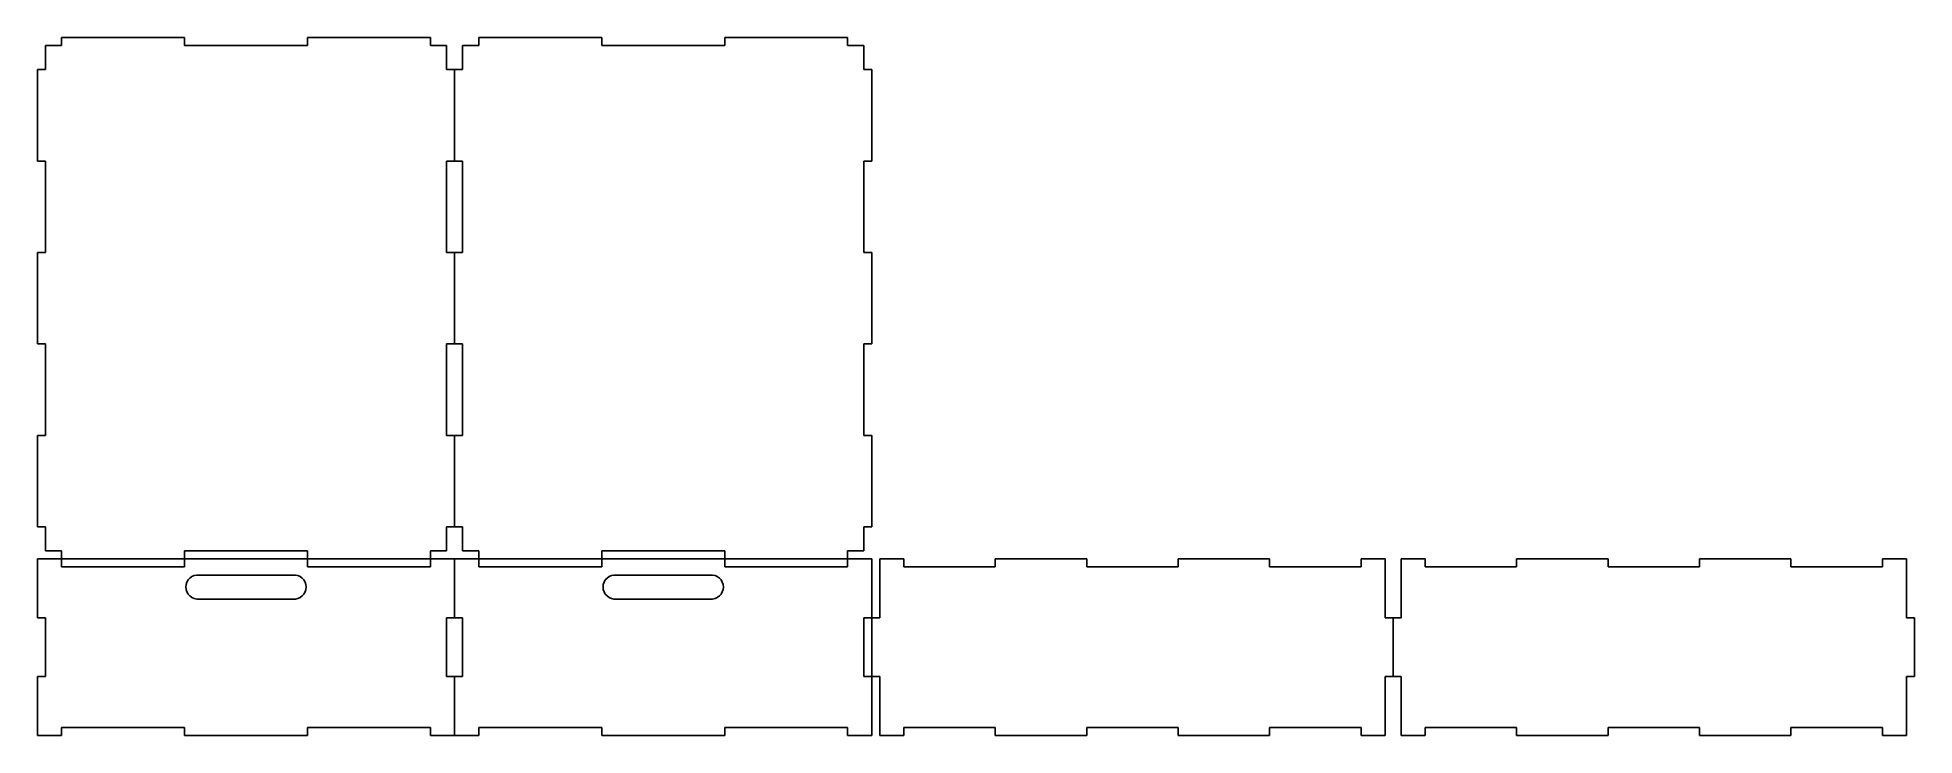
# Model space of a CAD drawing. Header units: metres. Extents: x 0 to 2340, y 0 to 870.
import ezdxf

# ---------------------------------------------------------------- set-up
doc = ezdxf.new("R2010")
doc.units = ezdxf.units.M

msp = doc.modelspace()

# ---------------------------------------------------------------- linework, layer by layer
for p, q in [((183.333, 870.01), (30, 870.01)), ((30, 870.01), (30, 860.01)), ((183.333, 860.01), (183.333, 870.01)), ((490, 870.01), (336.667, 870.01)), ((336.667, 870.01), (336.667, 860.01)), ((490, 860.01), (490, 870.01)), ((703.343, 870.01), (550.01, 870.01)), ((550.01, 870.01), (550.01, 860.01)), ((703.343, 860.01), (703.343, 870.01)), ((1010.01, 870.01), (856.677, 870.01)), ((856.677, 870.01), (856.677, 860.01)), ((1010.01, 860.01), (1010.01, 870.01)), ((30, 860.01), (10, 860.01)), ((10, 860.01), (10, 830.01)), ((336.667, 860.01), (183.333, 860.01)), ((510, 860.01), (490, 860.01)), ((510, 830.01), (510, 860.01)), ((550.01, 860.01), (530.01, 860.01)), ((530.01, 860.01), (530.01, 830.01)), ((856.677, 860.01), (703.343, 860.01)), ((1030.01, 860.01), (1010.01, 860.01)), ((1030.01, 830.01), (1030.01, 860.01)), ((10, 830.01), (0, 830.01)), ((0, 830.01), (0, 716.01)), ((520, 830.01), (510, 830.01)), ((520, 716.01), (520, 830.01)), ((530.01, 830.01), (520.01, 830.01)), ((520.01, 830.01), (520.01, 716.01)), ((1040.01, 830.01), (1030.01, 830.01)), ((1040.01, 716.01), (1040.01, 830.01)), ((0, 716.01), (10, 716.01)), ((10, 716.01), (10, 602.01)), ((510, 602.01), (510, 716.01)), ((510, 716.01), (520, 716.01)), ((520.01, 716.01), (530.01, 716.01)), ((530.01, 716.01), (530.01, 602.01)), ((1030.01, 602.01), (1030.01, 716.01)), ((1030.01, 716.01), (1040.01, 716.01)), ((10, 602.01), (0, 602.01)), ((0, 602.01), (0, 488.01)), ((520, 602.01), (510, 602.01)), ((520, 488.01), (520, 602.01)), ((530.01, 602.01), (520.01, 602.01)), ((520.01, 602.01), (520.01, 488.01)), ((1040.01, 602.01), (1030.01, 602.01)), ((1040.01, 488.01), (1040.01, 602.01)), ((0, 488.01), (10, 488.01)), ((10, 488.01), (10, 374.01)), ((510, 374.01), (510, 488.01)), ((510, 488.01), (520, 488.01)), ((520.01, 488.01), (530.01, 488.01)), ((530.01, 488.01), (530.01, 374.01)), ((1030.01, 374.01), (1030.01, 488.01)), ((1030.01, 488.01), (1040.01, 488.01)), ((10, 374.01), (0, 374.01)), ((0, 374.01), (0, 260.01)), ((520, 374.01), (510, 374.01)), ((520, 260.01), (520, 374.01)), ((530.01, 374.01), (520.01, 374.01)), ((520.01, 374.01), (520.01, 260.01)), ((1040.01, 374.01), (1030.01, 374.01)), ((1040.01, 260.01), (1040.01, 374.01)), ((0, 260.01), (10, 260.01)), ((10, 260.01), (10, 230.01)), ((510, 230.01), (510, 260.01)), ((510, 260.01), (520, 260.01)), ((520.01, 260.01), (530.01, 260.01)), ((530.01, 260.01), (530.01, 230.01)), ((1030.01, 230.01), (1030.01, 260.01)), ((1030.01, 260.01), (1040.01, 260.01)), ((30, 220), (0, 220)), ((0, 220), (0, 146.667)), ((10, 230.01), (30, 230.01)), ((30, 230.01), (30, 220.01)), ((30, 220.01), (183.333, 220.01)), ((30, 210), (30, 220)), ((183.333, 230.01), (336.667, 230.01)), ((183.333, 220.01), (183.333, 230.01)), ((336.667, 220), (183.333, 220)), ((183.333, 220), (183.333, 210)), ((336.667, 230.01), (336.667, 220.01)), ((336.667, 220.01), (490, 220.01)), ((336.667, 210), (336.667, 220)), ((490, 220.01), (490, 230.01)), ((490, 230.01), (510, 230.01)), ((520, 220), (490, 220)), ((490, 220), (490, 210)), ((520, 146.667), (520, 220)), ((550.01, 220), (520.01, 220)), ((520.01, 220), (520.01, 146.667)), ((530.01, 230.01), (550.01, 230.01)), ((550.01, 230.01), (550.01, 220.01)), ((550.01, 220.01), (703.343, 220.01)), ((550.01, 210), (550.01, 220)), ((703.343, 230.01), (856.677, 230.01)), ((703.343, 220.01), (703.343, 230.01)), ((856.677, 220), (703.343, 220)), ((703.343, 220), (703.343, 210)), ((856.677, 230.01), (856.677, 220.01)), ((856.677, 220.01), (1010.01, 220.01)), ((856.677, 210), (856.677, 220)), ((1010.01, 220.01), (1010.01, 230.01)), ((1010.01, 230.01), (1030.01, 230.01)), ((1040.01, 220), (1010.01, 220)), ((1010.01, 220), (1010.01, 210)), ((1040.01, 146.667), (1040.01, 220)), ((1080.02, 220), (1050.02, 220)), ((1050.02, 220), (1050.02, 146.667)), ((1080.02, 210), (1080.02, 220)), ((1308.02, 220), (1194.02, 220)), ((1194.02, 220), (1194.02, 210)), ((1308.02, 210), (1308.02, 220)), ((1536.02, 220), (1422.02, 220)), ((1422.02, 220), (1422.02, 210)), ((1536.02, 210), (1536.02, 220)), ((1680.02, 220), (1650.02, 220)), ((1650.02, 220), (1650.02, 210)), ((1680.02, 146.667), (1680.02, 220)), ((1730.03, 220), (1700.03, 220)), ((1700.03, 220), (1700.03, 146.667)), ((1730.03, 210), (1730.03, 220)), ((1958.03, 220), (1844.03, 220)), ((1844.03, 220), (1844.03, 210)), ((1958.03, 210), (1958.03, 220)), ((2186.03, 220), (2072.03, 220)), ((2072.03, 220), (2072.03, 210)), ((2186.03, 210), (2186.03, 220)), ((2330.03, 220), (2300.03, 220)), ((2300.03, 220), (2300.03, 210)), ((2330.03, 146.667), (2330.03, 220)), ((183.333, 210), (30, 210)), ((185, 185), (185.328, 188.119)), ((185.328, 188.119), (186.297, 191.101)), ((186.297, 191.101), (187.865, 193.817)), ((187.865, 193.817), (189.963, 196.147)), ((189.963, 196.147), (192.5, 197.99)), ((192.5, 197.99), (195.365, 199.266)), ((195.365, 199.266), (198.432, 199.918)), ((198.432, 199.918), (321.568, 199.918)), ((321.568, 199.918), (324.635, 199.266)), ((324.635, 199.266), (327.5, 197.99)), ((327.5, 197.99), (330.037, 196.147)), ((330.037, 196.147), (332.135, 193.817)), ((332.135, 193.817), (333.703, 191.101)), ((333.703, 191.101), (334.672, 188.119)), ((334.672, 188.119), (335, 185)), ((490, 210), (336.667, 210)), ((703.343, 210), (550.01, 210)), ((705.01, 185), (705.338, 188.119)), ((705.338, 188.119), (706.307, 191.101)), ((706.307, 191.101), (707.875, 193.817)), ((707.875, 193.817), (709.973, 196.147)), ((709.973, 196.147), (712.51, 197.99)), ((712.51, 197.99), (715.375, 199.266)), ((715.375, 199.266), (718.442, 199.918)), ((718.442, 199.918), (841.578, 199.918)), ((841.578, 199.918), (844.645, 199.266)), ((844.645, 199.266), (847.51, 197.99)), ((847.51, 197.99), (850.047, 196.147)), ((850.047, 196.147), (852.145, 193.817)), ((852.145, 193.817), (853.713, 191.101)), ((853.713, 191.101), (854.682, 188.119)), ((854.682, 188.119), (855.01, 185)), ((1010.01, 210), (856.677, 210)), ((1194.02, 210), (1080.02, 210)), ((1422.02, 210), (1308.02, 210)), ((1650.02, 210), (1536.02, 210)), ((1844.03, 210), (1730.03, 210)), ((2072.03, 210), (1958.03, 210)), ((2300.03, 210), (2186.03, 210)), ((185.328, 181.881), (185, 185)), ((186.297, 178.899), (185.328, 181.881)), ((187.865, 176.183), (186.297, 178.899)), ((189.963, 173.853), (187.865, 176.183)), ((192.5, 172.01), (189.963, 173.853)), ((195.365, 170.734), (192.5, 172.01)), ((198.432, 170.082), (195.365, 170.734)), ((321.568, 170.082), (198.432, 170.082)), ((324.635, 170.734), (321.568, 170.082)), ((327.5, 172.01), (324.635, 170.734)), ((330.037, 173.853), (327.5, 172.01)), ((332.135, 176.183), (330.037, 173.853)), ((333.703, 178.899), (332.135, 176.183)), ((334.672, 181.881), (333.703, 178.899)), ((335, 185), (334.672, 181.881)), ((705.338, 181.881), (705.01, 185)), ((706.307, 178.899), (705.338, 181.881)), ((707.875, 176.183), (706.307, 178.899)), ((709.973, 173.853), (707.875, 176.183)), ((712.51, 172.01), (709.973, 173.853)), ((715.375, 170.734), (712.51, 172.01)), ((718.442, 170.082), (715.375, 170.734)), ((841.578, 170.082), (718.442, 170.082)), ((844.645, 170.734), (841.578, 170.082)), ((847.51, 172.01), (844.645, 170.734)), ((850.047, 173.853), (847.51, 172.01)), ((852.145, 176.183), (850.047, 173.853)), ((853.713, 178.899), (852.145, 176.183)), ((854.682, 181.881), (853.713, 178.899)), ((855.01, 185), (854.682, 181.881)), ((0, 146.667), (10, 146.667)), ((10, 146.667), (10, 73.3333)), ((510, 73.3333), (510, 146.667)), ((510, 146.667), (520, 146.667)), ((520.01, 146.667), (530.01, 146.667)), ((530.01, 146.667), (530.01, 73.3333)), ((1030.01, 73.3333), (1030.01, 146.667)), ((1030.01, 146.667), (1040.01, 146.667)), ((1050.02, 146.667), (1040.02, 146.667)), ((1040.02, 146.667), (1040.02, 73.3333)), ((1690.02, 146.667), (1680.02, 146.667)), ((1690.02, 73.3333), (1690.02, 146.667)), ((1700.03, 146.667), (1690.03, 146.667)), ((1690.03, 146.667), (1690.03, 73.3333)), ((2340.03, 146.667), (2330.03, 146.667)), ((2340.03, 73.3333), (2340.03, 146.667)), ((10, 73.3333), (0, 73.3333)), ((0, 73.3333), (0, 0)), ((520, 73.3333), (510, 73.3333)), ((520, 0), (520, 73.3333)), ((530.01, 73.3333), (520.01, 73.3333)), ((520.01, 73.3333), (520.01, 0)), ((1040.01, 73.3333), (1030.01, 73.3333)), ((1040.01, 0), (1040.01, 73.3333)), ((1040.02, 73.3333), (1050.02, 73.3333)), ((1050.02, 73.3333), (1050.02, 0)), ((1680.02, 0), (1680.02, 73.3333)), ((1680.02, 73.3333), (1690.02, 73.3333)), ((1690.03, 73.3333), (1700.03, 73.3333)), ((1700.03, 73.3333), (1700.03, 0)), ((2330.03, 0), (2330.03, 73.3333)), ((2330.03, 73.3333), (2340.03, 73.3333)), ((0, 0), (30, 0)), ((30, 10), (183.333, 10)), ((30, 0), (30, 10)), ((183.333, 10), (183.333, 0)), ((183.333, 0), (336.667, 0)), ((336.667, 0), (336.667, 10)), ((336.667, 10), (490, 10)), ((490, 10), (490, 0)), ((490, 0), (520, 0)), ((520.01, 0), (550.01, 0)), ((550.01, 10), (703.343, 10)), ((550.01, 0), (550.01, 10)), ((703.343, 10), (703.343, 0)), ((703.343, 0), (856.677, 0)), ((856.677, 0), (856.677, 10)), ((856.677, 10), (1010.01, 10)), ((1010.01, 10), (1010.01, 0)), ((1010.01, 0), (1040.01, 0)), ((1050.02, 0), (1080.02, 0)), ((1080.02, 10), (1194.02, 10)), ((1080.02, 0), (1080.02, 10)), ((1194.02, 10), (1194.02, 0)), ((1194.02, 0), (1308.02, 0)), ((1308.02, 0), (1308.02, 10)), ((1308.02, 10), (1422.02, 10)), ((1422.02, 10), (1422.02, 0)), ((1422.02, 0), (1536.02, 0)), ((1536.02, 0), (1536.02, 10)), ((1536.02, 10), (1650.02, 10)), ((1650.02, 10), (1650.02, 0)), ((1650.02, 0), (1680.02, 0)), ((1700.03, 0), (1730.03, 0)), ((1730.03, 10), (1844.03, 10)), ((1730.03, 0), (1730.03, 10)), ((1844.03, 10), (1844.03, 0)), ((1844.03, 0), (1958.03, 0)), ((1958.03, 0), (1958.03, 10)), ((1958.03, 10), (2072.03, 10)), ((2072.03, 10), (2072.03, 0)), ((2072.03, 0), (2186.03, 0)), ((2186.03, 0), (2186.03, 10)), ((2186.03, 10), (2300.03, 10)), ((2300.03, 10), (2300.03, 0)), ((2300.03, 0), (2330.03, 0))]:
    msp.add_line(p, q)

doc.saveas('drawing.dxf')
